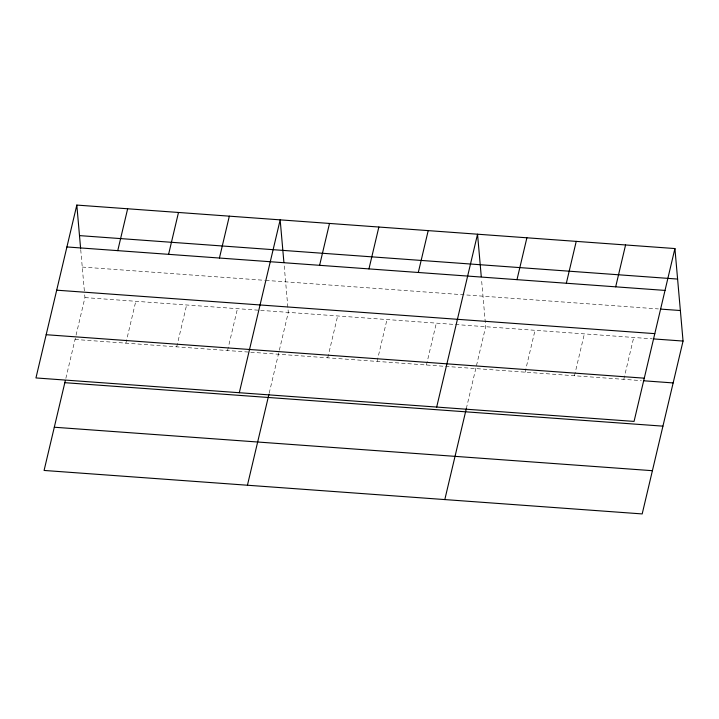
<?xml version="1.0" encoding="UTF-8"?>
<svg xmlns="http://www.w3.org/2000/svg" width="719" height="719" viewBox="0 0 719 719"><rect width="100%" height="100%" fill="white"/><g stroke="black" fill="none" stroke-linecap="round" stroke-linejoin="round"><path stroke-width="0.54" stroke-dasharray="3.6 2.7" d="M65.851 378.365L75.81 336.24M76.061 335.171L84.941 297.594L84.465 292.139M125.888 343.161L135.783 301.288M176.721 346.855L186.625 304.982M227.564 350.548L237.459 308.676M269.203 393.149L288.301 312.37L284.095 264.484M327.747 357.828L337.642 315.956M377.089 361.414L386.984 319.542M426.43 365L436.334 323.128M466.325 408.572L485.676 326.714L481.469 278.828M525.122 372.172L535.017 330.3M574.463 375.758L584.358 333.886M623.804 379.344L633.709 337.472M82.263 267.064L264.619 280.32M265.724 280.392L658.433 308.936M84.941 297.594L259.568 310.284M260.673 310.365L652.349 338.829M75.046 339.458L249.664 352.148M250.769 352.229L641.357 380.621M80.735 249.709L84.366 291.051"/><path stroke-width="1.08" d="M76.816 205.077L35.95 377.942L634.059 421.406L674.916 248.549L76.816 205.077L80.636 248.621M65.339 380.531L44.084 470.451L642.184 513.923L683.05 341.058L674.916 248.549M117.754 250.643L127.649 208.771M168.597 254.337L178.492 212.473M219.43 258.031L229.334 216.167M239.31 392.718L280.167 219.861L283.897 262.318M247.435 485.235L268.951 394.228M319.613 265.311L329.509 223.447M368.955 268.897L378.859 227.033M418.305 272.483L428.2 230.619M436.685 407.062L477.542 234.205L481.272 276.662M444.809 499.579L466.325 408.572M516.988 279.655L526.892 237.791M566.338 283.241L576.234 241.377M615.68 286.827L625.575 244.963M79.494 235.607L677.604 279.071M66.912 246.95L665.021 290.413M660.626 309.098L680.363 310.527M56.693 290.179L654.802 333.643M653.445 338.91L683.05 341.058M46.169 334.712L644.278 378.176M643.55 380.773L673.155 382.93M64.827 382.688L662.936 426.151M54.302 427.23L652.403 470.693"/></g></svg>
